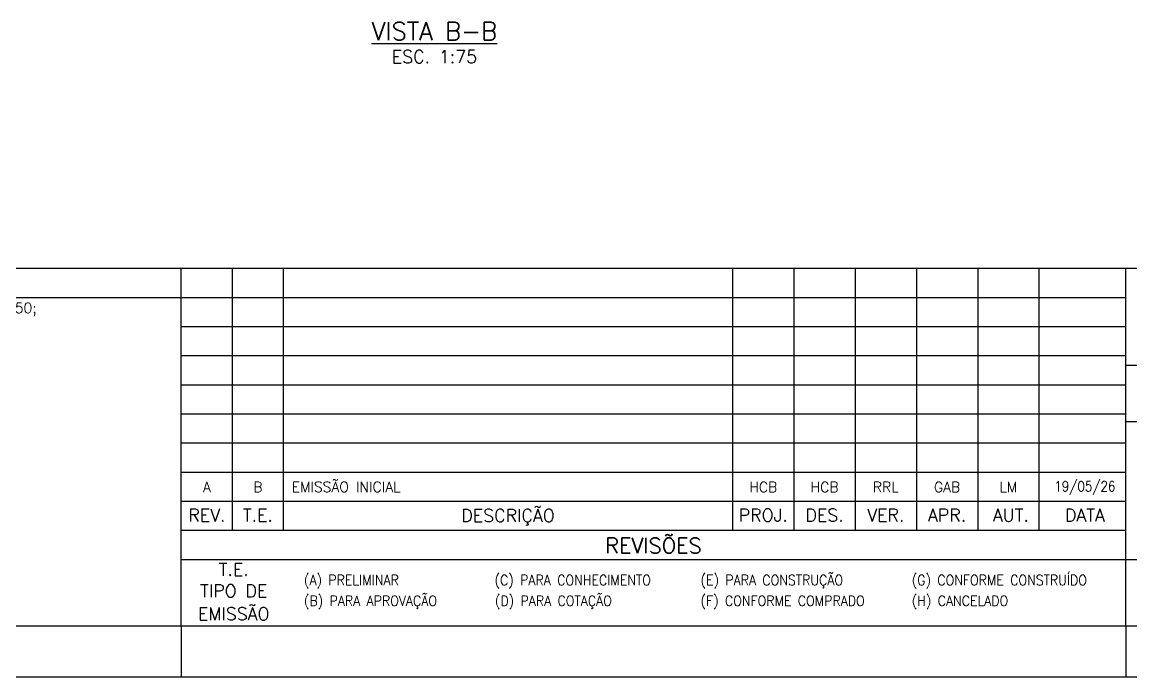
# Model space of a CAD drawing. Header units: metres. Extents: x 0 to 63075, y 0 to 44550.
# Drawn here: x 32987 to 49275, y 0 to 9615 of the extents above; entities that cross this region are included whole.
import ezdxf
from ezdxf.enums import TextEntityAlignment as Align

# ---------------------------------------------------------------- set-up
doc = ezdxf.new("R2010")
doc.units = ezdxf.units.M
doc.header["$LTSCALE"] = 75
for name, color, linetype in [('FRL2', 2, 'Continuous'), ('FRL3', 3, 'Continuous'), ('FRL4', 4, 'Continuous'), ('FRL5', 5, 'Continuous'), ('FRL6', 6, 'Continuous'), ('FRL7', 7, 'Continuous'), ('FRR100', 4, 'Continuous'), ('FRR120', 5, 'Continuous'), ('FRR140', 5, 'Continuous'), ('FRR175', 1, 'Continuous'), ('FRR80', 3, 'Continuous'), ('GSB', 7, 'Continuous'), ('SR80', 3, 'Continuous')]:
    doc.layers.add(name, color=color, linetype=linetype)
doc.styles.add('R100', font='simplex.shx', dxfattribs={"height": 2.5})
doc.styles.add('R120', font='simplex.shx', dxfattribs={"height": 3})
doc.styles.add('R140', font='simplex.shx', dxfattribs={"height": 3.5})
doc.styles.add('R80', font='simplex.shx', dxfattribs={"height": 2})

# ---------------------------------------------------------------- blocks, each defined once
blk = doc.blocks.new('A1')
at = {"layer": 'FRL2'}
for p, q in [((471, 10), (471, 0)), ((656, 10), (656, 0))]:
    blk.add_line(p, q, dxfattribs=at)
at = {"layer": 'FRL3', "linetype": 'Continuous'}
for p, q in [((481, 28.7), (481, 80)), ((491, 28.7), (491, 80)), ((579, 80), (579, 28.7)), ((591, 80), (591, 28.7)), ((603, 80), (603, 28.7)), ((615, 80), (615, 28.7)), ((627, 80), (627, 28.7)), ((639, 80), (639, 28.7))]:
    blk.add_line(p, q, dxfattribs=at)
at = {"layer": 'FRL4', "linetype": 'Continuous'}
for p, q in [((25, 74.3), (471, 74.3)), ((471, 34.4), (656, 34.4)), ((471, 28.7), (656, 28.7)), ((471, 23), (656, 23))]:
    blk.add_line(p, q, dxfattribs=at)
at = {"layer": 'FRL5'}
for p, q in [((25, 80), (831, 80)), ((656, 61), (831, 61)), ((656, 50), (831, 50)), ((656, 23), (831, 23))]:
    blk.add_line(p, q, dxfattribs=at)
at = {"layer": 'FRL5', "linetype": 'Continuous'}
for p, q in [((471, 10), (471, 80)), ((656, 10), (656, 80))]:
    blk.add_line(p, q, dxfattribs=at)
at = {"layer": 'FRL6', "linetype": 'Continuous'}
blk.add_line((25, 10), (831, 10), dxfattribs=at)
at = {"layer": 'FRL7', "linetype": 'Continuous'}
for p, q in [((471, 74.3), (656, 74.3)), ((471, 68.6), (656, 68.6)), ((471, 62.9), (656, 62.9)), ((471, 57.2), (656, 57.2)), ((471, 51.5), (656, 51.5)), ((471, 45.8), (656, 45.8)), ((471, 40.1), (656, 40.1)), ((0, 0), (841, 0))]:
    blk.add_line(p, q, dxfattribs=at)
at = {"layer": 'FRR100', "style": 'R100'}
for s, p in [('REV.', (476, 31.66)), ('T.E.', (486, 31.66)), ('DESCRIÇÃO', (535, 31.55)), ('PROJ.', (585, 31.66)), ('DES.', (597, 31.66)), ('VER.', (609, 31.66)), ('APR.', (621, 31.66)), ('AUT.', (633.5, 31.66)), ('DATA', (648, 31.66)), ('T.E.', (481.26, 21.02)), ('TIPO DE', (481.26, 16.82)), ('EMISSÃO', (481.26, 12.66))]:
    blk.add_text(s, height=2.5, dxfattribs=at).set_placement(p, align=Align.MIDDLE)
at = {"layer": 'FRR120', "style": 'R120'}
blk.add_text('REVISÕES', height=3, dxfattribs=at).set_placement((563.5, 26.08), align=Align.MIDDLE)
for tag, p in [('FASE_DO_PROJETO', (659, 46.29)), ('ÁREA_E/OU_SUBÁREA', (659, 40.79)), ('TÍTULO_DO_DESENHO', (659, 35.29)), ('SUBTÍTULO_1_DO_DESENHO', (659, 29.79)), ('SUBTÍTULO_2_DO_DESENHO', (659, 24.29))]:
    blk.add_attdef(tag, p, '', height=3, dxfattribs=at)
at = {"layer": 'FRR140', "style": 'R140', "width": 0.91}
for tag, p in [('ESCALA', (671, 14.35)), ('REVISÃO', (823.5, 14.68))]:
    blk.add_attdef(tag, text='', height=3.5, dxfattribs=at).set_placement(p, align=Align.MIDDLE)
for tag, p in [('NÚMERO_DA_CONTRATADA', (687.72, 12.6)), ('NUMERO_VALE', (752.89, 12.6))]:
    blk.add_attdef(tag, p, '', height=3.5, dxfattribs=at)
at = {"layer": 'FRR175', "style": 'R120'}
for tag, p in [('CLASSIFICAÇÃO', (811.83, 67.73)), ('PROJETO', (716.31, 53.59)), ('N_PROJ_SE', (793.5, 53.59)), ('N_CONTRATO', (796.97, 47.3))]:
    blk.add_attdef(tag, text='', height=3, dxfattribs=at).set_placement(p, align=Align.MIDDLE_CENTER)
at = {"layer": 'FRR80', "style": 'R80', "width": 0.9}
for s, p in [('(A) PRELIMINAR', (495.02, 17.95)), ('(C) PARA CONHECIMENTO', (532.36, 17.95)), ('(E) PARA CONSTRUÇÃO', (572.71, 17.95)), ('(G) CONFORME CONSTRUÍDO', (614.08, 17.95)), ('(B) PARA APROVAÇÃO', (495.02, 13.89)), ('(D) PARA COTAÇÃO', (532.43, 13.89)), ('(F) CONFORME COMPRADO', (572.71, 13.89)), ('(H) CANCELADO', (614.08, 13.89))]:
    blk.add_text(s, height=2, dxfattribs=at).set_placement(p)
at = {"layer": 'FRR80', "style": 'R80'}
for p in [(492.61, 76.08), (492.61, 70.38), (492.61, 64.68), (492.61, 58.98), (492.61, 53.28), (492.61, 47.58), (492.61, 41.88), (492.61, 36.18)]:
    blk.add_attdef('DESCRIÇÃO_DA_REVISÃO', p, '', height=2, dxfattribs=at)
for tag, p in [('8A_REV', (476, 77.07)), ('EMIS.', (486, 77.07)), ('PROJ.', (585, 77.07)), ('DES.', (597, 77.07)), ('VER.', (609, 77.07)), ('APR.', (621, 77.07)), ('AUT.', (633.01, 77.07)), ('7A_REV', (476, 71.37)), ('EMIS.', (486, 71.37)), ('PROJ.', (585, 71.37)), ('DES.', (597, 71.37)), ('VER.', (609, 71.37)), ('APR.', (621, 71.37)), ('AUT.', (633.01, 71.37)), ('6A_REV', (476, 65.67)), ('EMIS.', (486, 65.67)), ('PROJ.', (585, 65.67)), ('DES.', (597, 65.67)), ('VER.', (609, 65.67)), ('APR.', (621, 65.67)), ('AUT.', (633.01, 65.67)), ('5A_REV', (476, 59.97)), ('EMIS.', (486, 59.97)), ('PROJ.', (585, 59.97)), ('DES.', (597, 59.97)), ('VER.', (609, 59.97)), ('APR.', (621, 59.97)), ('AUT.', (633.01, 59.97)), ('4A_REV', (476, 54.27)), ('EMIS.', (486, 54.27)), ('PROJ.', (585, 54.27)), ('DES.', (597, 54.27)), ('VER.', (609, 54.27)), ('APR.', (621, 54.27)), ('AUT.', (633.01, 54.27)), ('3A_REV', (476, 48.57)), ('EMIS.', (486, 48.57)), ('PROJ.', (585, 48.57)), ('DES.', (597, 48.57)), ('VER.', (609, 48.57)), ('APR.', (621, 48.57)), ('AUT.', (633.01, 48.57)), ('2A_REV', (476, 42.87)), ('EMIS.', (486, 42.87)), ('PROJ.', (585, 42.87)), ('DES.', (597, 42.87)), ('VER.', (609, 42.87)), ('APR.', (621, 42.87)), ('AUT.', (633.01, 42.87)), ('1a_REV', (476, 37.17)), ('EMIS.', (486, 37.17)), ('PROJ.', (585, 37.17)), ('DES.', (597, 37.17)), ('VER.', (609, 37.17)), ('APR.', (621, 37.17)), ('AUT.', (633.01, 37.17))]:
    blk.add_attdef(tag, text='', height=2, dxfattribs=at).set_placement(p, align=Align.MIDDLE)
at = {"layer": 'FRR80', "style": 'R80', "width": 0.85}
for p in [(648, 77.07), (648, 71.37), (648, 65.67), (648, 59.97), (648, 54.27), (648, 48.57), (648, 42.87), (648, 37.17)]:
    blk.add_attdef('DATA', text='', height=2, dxfattribs=at).set_placement(p, align=Align.MIDDLE)
blk = doc.blocks.new('CORTE')
at = {"layer": 'GSB', "color": 4, "style": 'R140'}
blk.add_attdef('%%UCORTE', text='', height=3.5, dxfattribs=at).set_placement((-0.25, 2.38), align=Align.MIDDLE_CENTER)
at = {"layer": 'GSB', "color": 3, "style": 'R100'}
blk.add_attdef('ESC.', text='', height=2.5, dxfattribs=at).set_placement((-0.25, -2.62), align=Align.MIDDLE_CENTER)

msp = doc.modelspace()

# ---------------------------------------------------------------- block references
ref = msp.add_blockref('A1', (0, 0), dxfattribs=dict(xscale=74.99999999999915, yscale=74.99999999999915, zscale=74.99999999999915))
ref.add_attrib('1a_REV', 'A', dxfattribs={"layer": 'FRR80', "height": 150, "style": 'R80'}).set_placement((35700, 2787.6), align=Align.MIDDLE)
ref.add_attrib('EMIS.', 'B', dxfattribs={"layer": 'FRR80', "height": 150, "style": 'R80'}).set_placement((36450, 2787.6), align=Align.MIDDLE)
ref.add_attrib('DESCRIÇÃO_DA_REVISÃO', 'EMISSÃO INICIAL', (36945.4, 2713.6), dxfattribs={"layer": 'FRR80', "height": 150, "style": 'R80'})
ref.add_attrib('PROJ.', 'HCB', dxfattribs={"layer": 'FRR80', "height": 150, "style": 'R80'}).set_placement((43875, 2787.6), align=Align.MIDDLE)
ref.add_attrib('DES.', 'HCB', dxfattribs={"layer": 'FRR80', "height": 150, "style": 'R80'}).set_placement((44775, 2787.6), align=Align.MIDDLE)
ref.add_attrib('VER.', 'RRL', dxfattribs={"layer": 'FRR80', "height": 150, "style": 'R80'}).set_placement((45675, 2787.6), align=Align.MIDDLE)
ref.add_attrib('APR.', 'GAB', dxfattribs={"layer": 'FRR80', "height": 150, "style": 'R80'}).set_placement((46575, 2787.6), align=Align.MIDDLE)
ref.add_attrib('AUT.', 'LM', dxfattribs={"layer": 'FRR80', "height": 150, "style": 'R80'}).set_placement((47475.9, 2787.6), align=Align.MIDDLE)
ref.add_attrib('DATA', '19/05/26', dxfattribs={"layer": 'FRR80', "height": 150, "style": 'R80', "width": 0.85}).set_placement((48600, 2787.6), align=Align.MIDDLE)
at = {"layer": 'GSB', "xscale": 74.99999999999915, "yscale": 74.99999999999915, "zscale": 74.99999999999915}
msp.add_blockref('CORTE', (39062.7, 9304.9), dxfattribs=at).add_auto_attribs({'%%UCORTE': '%%uVISTA B-B', 'ESC.': 'ESC. 1:75'})

# ---------------------------------------------------------------- texts
at = {"layer": 'SR80', "style": 'R80'}
msp.add_text('2307SA-L-52319 - ARRANJO GERAL - PLANTAS EL.379,050/EL.378,050/EL.382,350/EL.380,650;', height=150, dxfattribs=at).set_placement((23036.5, 5342.8))

doc.saveas('drawing.dxf')
